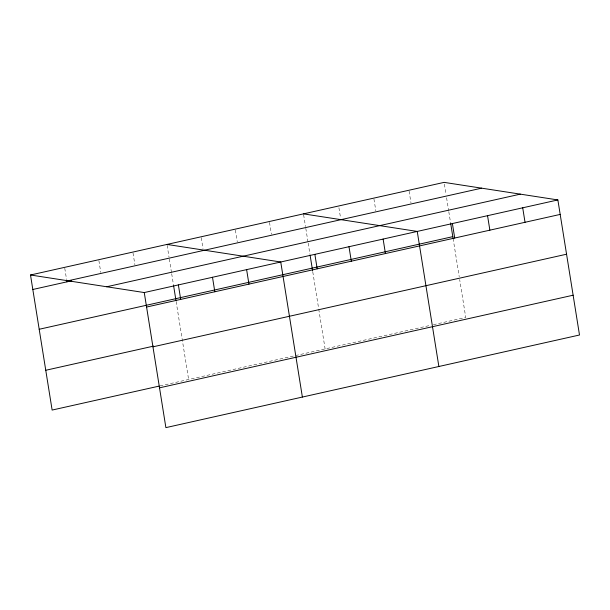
<?xml version="1.0" encoding="UTF-8"?>
<svg xmlns="http://www.w3.org/2000/svg" width="610" height="610" viewBox="0 0 610 610"><rect width="100%" height="100%" fill="white"/><g stroke="black" fill="none" stroke-linecap="round" stroke-linejoin="round"><path stroke-width="0.46" stroke-dasharray="3.05 2.29" d="M160.033 385.901L430.591 325.313M433.367 324.695L465.743 317.444L459.666 279.502M444.4 184.182L445.994 194.14M446.581 197.785L448.655 210.74M448.8 211.662L450.584 222.772M453.1 238.51L459.223 276.719M409.096 191.151L410.987 202.916M373.945 199.028L375.829 210.793M338.931 207.804L340.525 217.762M303.627 214.773L305.511 226.539M305.801 228.346L308.027 242.231M308.172 243.154L309.956 254.263M312.777 271.869L318.595 308.21M318.74 309.14L325.115 348.935M269.506 222.414L271.389 234.179M235.384 230.054L237.267 241.819M201.262 237.694L203 248.56M167.14 245.342L169.023 257.107M169.313 258.914L171.532 272.8M171.684 273.722L173.461 284.824M176.13 301.5L188.627 379.496M133.01 252.982L134.901 264.748M98.889 260.623L100.772 272.388M64.767 268.263L66.505 279.121"/><path stroke-width="0.91" d="M30.5 274.996L444.111 182.375L557.868 199.935L579.5 335.004L165.889 427.625L144.257 292.556L30.5 274.996L52.132 410.065L159.111 386.107M68.038 280.791L481.648 188.17M32.818 289.483L71.553 280.806M106.712 286.761L520.33 194.14M144.257 292.556L557.868 199.935M39.192 329.27L452.803 236.649M146.575 307.043L560.186 214.415M45.758 370.27L153.659 346.106M152.95 346.831L566.56 254.21M159.515 387.83L573.125 295.209M303.483 213.866L417.24 231.426L438.872 366.496M166.995 244.435L280.745 261.995L302.377 397.057M522.709 207.804L525.027 222.292M487.55 215.681L489.868 230.161M452.391 223.557L454.717 238.037M450.729 223.695L453.1 238.51M383.118 239.067L385.436 253.546M348.989 246.707L351.314 261.194M314.867 254.355L317.192 268.835M310.101 255.186L312.625 270.939M246.623 269.635L248.941 284.115M212.501 277.275L214.819 291.755M178.379 284.916L180.697 299.396M173.614 285.754L175.985 300.57M66.65 280.028L66.94 281.843"/></g></svg>
